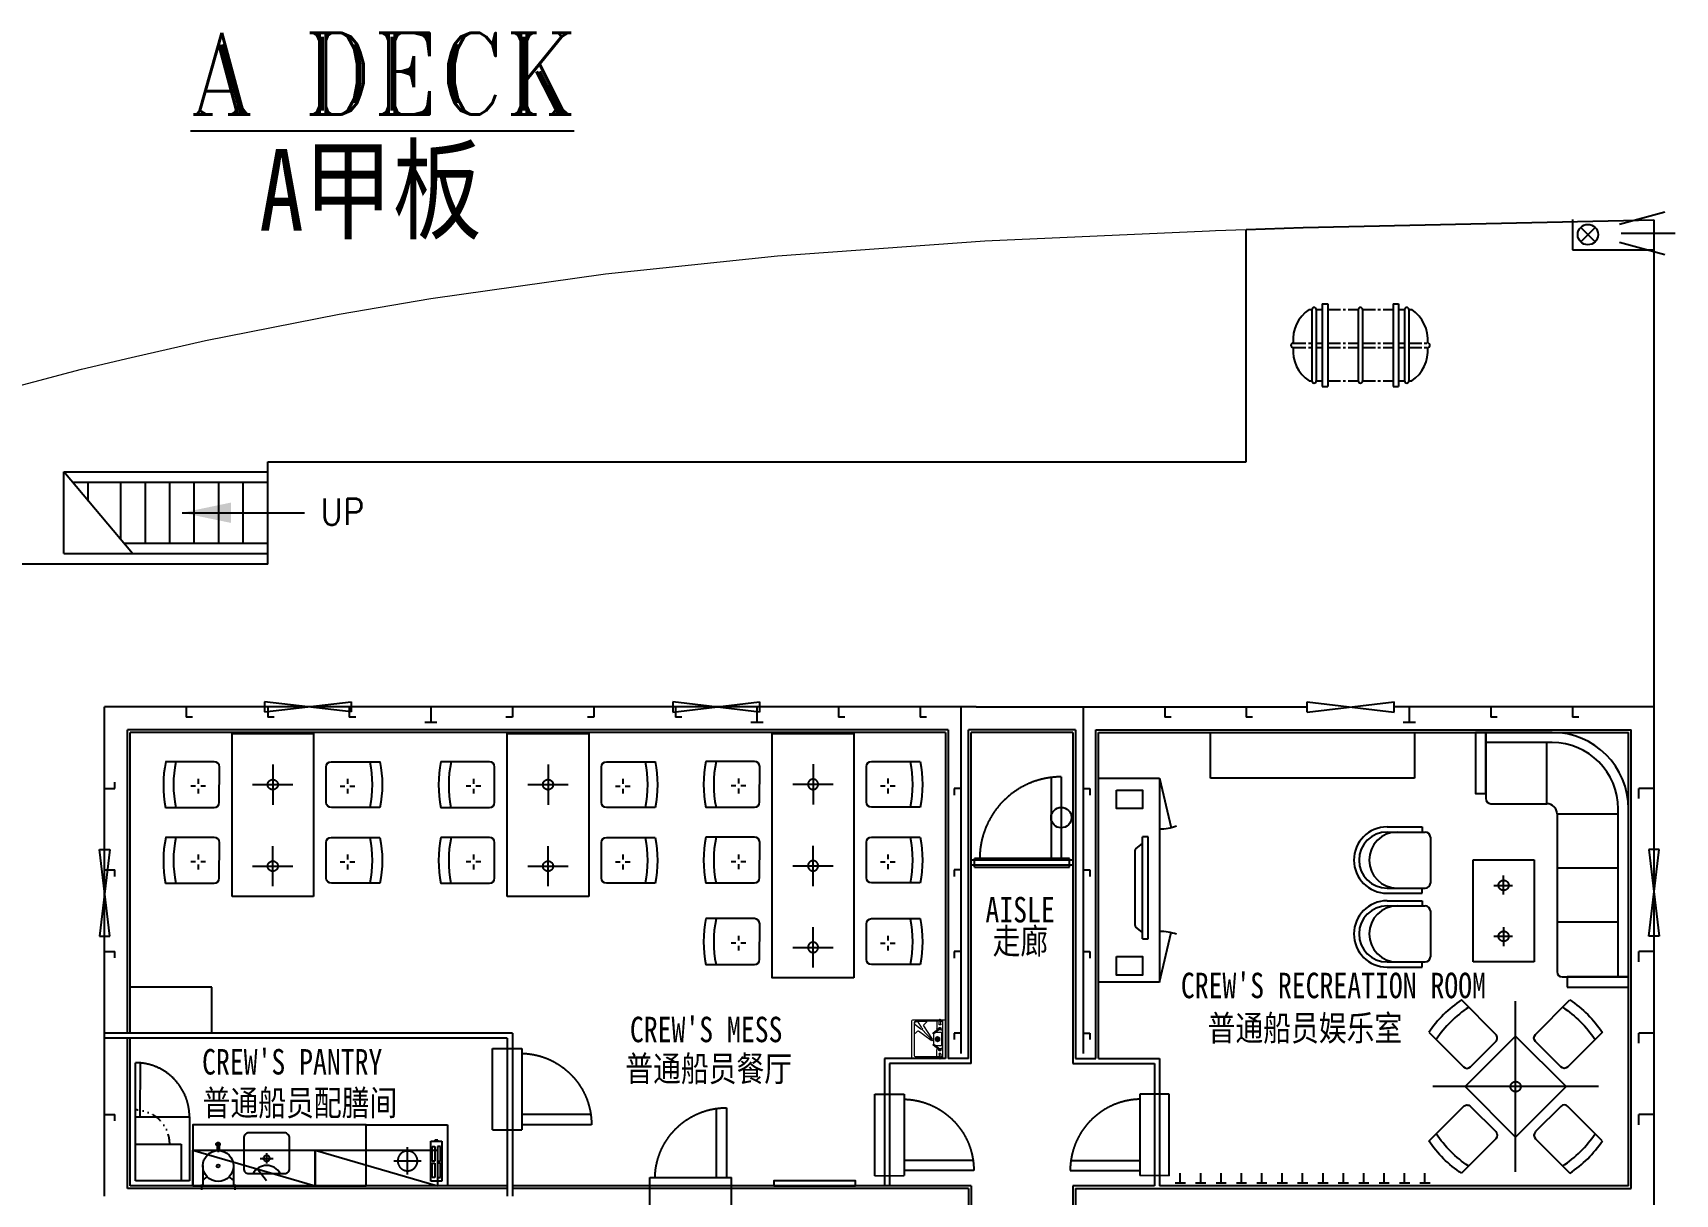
# Model space of a CAD drawing. Header units: millimetres. Extents: x -1838618 to -1600818, y -1770412 to -1553248.
# Drawn here: x -1748726 to -1732614, y -1680727 to -1669331 of the extents above; entities that cross this region are included whole.
import ezdxf
from ezdxf.enums import TextEntityAlignment as Align

# ---------------------------------------------------------------- set-up
doc = ezdxf.new("R2010")
doc.units = ezdxf.units.MM
doc.header["$LTSCALE"] = 100
for name, pattern in [('BORDER', [1.75, 1, -0.25, 0.25, -0.25]), ('CENTER', [2, 1.25, -0.25, 0.25, -0.25]), ('CENTER2', [28.575, 19.05, -3.175, 3.175, -3.175]), ('DASHED2', [0.375, 0.25, -0.125]), ('DIVIDE', [1.25, 0.5, -0.25, 0, -0.25, 0, -0.25]), ('HIDDEN', [9.525, 6.35, -3.175]), ('PHANTOM2', [31.75, 15.875, -3.175, 3.175, -3.175, 3.175, -3.175])]:
    doc.linetypes.add(name, pattern=pattern)
for name, color, linetype in [('11', 7, 'Continuous'), ('CENTER', 6, 'CENTER2'), ('Eq', 4, 'PHANTOM2'), ('FUN', 3, 'Continuous'), ('Furniture', 3, 'Continuous'), ("owner's comments", 4, 'Continuous')]:
    doc.layers.add(name, color=color, linetype=linetype)
doc.styles.add('ROMANS4', font='romans.shx', dxfattribs={"width": 0.8, "height": 400, "bigfont": 'hzdx.shx'})
doc.styles.add('ROMANT', font='', dxfattribs={"width": 0.8})
doc.styles.add('ROMANT8', font='romant.shx', dxfattribs={"width": 0.9, "height": 800, "bigfont": 'hmdxfs.shx'})
doc.styles.get('ROMANT').set_extended_font_data('SimSun')

# ---------------------------------------------------------------- blocks, each defined once
blk = doc.blocks.new('A DECK')
at = {"color": 6}
for p, q in [((3200, 14375, 1770), (3200, -14376, 1770)), ((-800, 12000, 1770), (-800, 14279, 1770)), ((-800, 14279, 1770), (-800, 14279, 1770)), ((-10400, 11000, 1770), (-10400, 12000, 1770)), ((-10400, 12000, 1770), (-800, 12000, 1770)), ((-13900, 11000, 1770), (-10400, 11000, 1770))]:
    blk.add_line(p, q, dxfattribs=at)
blk.add_lwpolyline([(-800, 14279), (-242, 14298), (3200, 14375), (3200, 14375)], dxfattribs=at)
at = {"layer": '11', "color": 1, "linetype": 'DIVIDE', "lineweight": 20, "ltscale": 1000}
blk.add_lwpolyline([(-16660, 11596), (-15623, 11951), (-14000, 12441), (-12339, 12880), (-12227, 12908), (-11739, 13025), (-11009, 13191), (-9700, 13449), (-8799, 13603), (-7087, 13846), (-5400, 14022), (-3365, 14170), (-1161, 14268), (-1100, 14270), (-800, 14279)], dxfattribs=at)
blk = doc.blocks.new('转角沙发2')
at = {"color": 2}
for p, q in [((-750, 2500), (-1400, 2500)), ((-1400, 2500), (-1400, 1850)), ((-750, 2400), (-1400, 2400)), ((-800, 1800), (-800, 2400)), ((-1350, 1800), (-800, 1800)), ((-700, 1700), (-100, 1700)), ((-700, 1700), (-700, 150)), ((-100, 100), (-100, 1750)), ((0, 100), (0, 1750)), ((-700, 1170), (-100, 1170)), ((-700, 640), (-100, 640)), ((-650, 100), (0, 100))]:
    blk.add_line(p, q, dxfattribs=at)
for points in [[(-1400, 1900), (-1400, 2500), (-1500, 2500), (-1500, 1900)], [(-600, 0), (0, 0), (0, 100), (-600, 100)]]:
    blk.add_lwpolyline(points, close=True, dxfattribs=at)
for centre, radius, start, end in [((-750, 1750), 750, 0, 90), ((-750, 1750), 650, 0, 90), ((-1350, 1850), 50, 180, 270), ((-800, 1700), 100, 0, 90), ((-650, 150), 50, 180, 270)]:
    blk.add_arc(centre, radius, start, end, dxfattribs=at)
blk = doc.blocks.new('长柜')
at = {"color": 2, "linetype": 'Continuous'}
for p, q in [((-600, 2000), (-713, 1513)), ((-600, 2000), (-600, 0)), ((0, 2000), (-600, 2000)), ((0, 0), (0, 2000)), ((-600, 0), (-713, 487)), ((-600, 0), (0, 0))]:
    blk.add_line(p, q, dxfattribs=at)
for centre, start, end in [((-600, 2000), 250.6757, 270), ((-600, 0), 90, 109.3243)]:
    blk.add_arc(centre, 500, start, end, dxfattribs=at)
blk = doc.blocks.new('A$C442A13E5')
at = {"layer": 'FUN'}
for p, q in [((0, 100), (100, 100)), ((50, 100), (50, 0))]:
    blk.add_line(p, q, dxfattribs=at)
blk = doc.blocks.new('沙发')
at = {"color": 2, "linetype": 'Continuous'}
for p, q in [((100, 325), (-243.791834, 325)), ((-243.791834, 325), (-243.791834, 275)), ((-325, -225), (-325, 225)), ((100, 275), (-275, 275)), ((100, -275), (-275, -275)), ((-243.791834, -325), (-243.791834, -275)), ((100, -325), (-243.791834, -325))]:
    blk.add_line(p, q, dxfattribs=at)
for centre, radius, start, end in [((100, 0), 325, 270, 90), ((-275, 225), 50, 90, 180), ((0, 0), 275, 270, 90), ((100, 0), 275, 270, 90), ((-275, -225), 50, 180, 270)]:
    blk.add_arc(centre, radius, start, end, dxfattribs=at)
blk = doc.blocks.new('冷热饮水机')
at = {"layer": 'CENTER', "color": 2, "linetype": 'Continuous', "lineweight": 20}
for p, q in [((0, 180), (0, -180)), ((269, 190), (10, 190)), ((25, 165), (25, -64)), ((268, 175), (35, 175)), ((269, 190), (245, 190)), ((245, 175), (245, 104)), ((266, 146), (270, 191)), ((275, 195), (274, 195)), ((275, 195), (276, 195)), ((284, 146), (280, 191)), ((330, 190), (281, 190)), ((330, 190), (281, 190)), ((305, 175), (282, 175)), ((305, 190), (305, -190)), ((330, 190), (330, -190)), ((190, 14), (64, -78)), ((203, 14), (99, -98)), ((203, 1), (117, -131)), ((272, 109), (209, 60)), ((277, 101), (215, 52)), ((279, 67), (235, 67)), ((266, 146), (266, 142)), ((282, 140), (268, 140)), ((268, 93), (291, 91)), ((284, 146), (284, 142)), ((289, -57), (289, 57)), ((300, 81), (300, -81)), ((25, -61), (25, -165)), ((86, -98), (31, -140)), ((54, -77), (34, -57)), ((99, -111), (60, -169)), ((143, -166), (118, -141)), ((272, -109), (209, -60)), ((277, -101), (215, -52)), ((235, -68), (279, -68)), ((245, -175), (245, -104)), ((266, -146), (266, -142)), ((266, -146), (270, -191)), ((268, -93), (291, -91)), ((282, -140), (268, -140)), ((284, -146), (280, -191)), ((284, -146), (284, -142)), ((10, -190), (269, -190)), ((32, -169), (31, -168)), ((35, -175), (139, -175)), ((268, -175), (139, -175)), ((275, -195), (274, -195)), ((275, -195), (276, -195)), ((281, -190), (330, -190)), ((282, -175), (305, -175)), ((282, -175), (282, -175))]:
    blk.add_line(p, q, dxfattribs=at)
blk.add_lwpolyline([(214, 52), (214, -52)], dxfattribs=at)
for centre, radius in [((252, 0), 22.5), ((231, 0), 1.18), ((232, 7), 1.18), ((235, 12), 1.18), ((236, 0), 1.18), ((238, 6), 1.18), ((240, 17), 1.18), ((241, 11), 1.18), ((242, 0), 1.18), ((243, 5), 1.18), ((245, 20), 1.18), ((246, 14), 1.18), ((247, 9), 1.18), ((252, 0), 4.72), ((252, 21), 1.18), ((252, 16), 1.18), ((252, 10), 1.18), ((257, 9), 1.18), ((259, 20), 1.18), ((258, 14), 1.18), ((261, 5), 1.18), ((262, 0), 1.18), ((263, 11), 1.18), ((264, 17), 1.18), ((266, 6), 1.18), ((268, 0), 1.18), ((269, 12), 1.18), ((272, 7), 1.18), ((273, 0), 1.18), ((232, -7), 1.18), ((235, -12), 1.18), ((238, -6), 1.18), ((240, -17), 1.18), ((241, -11), 1.18), ((243, -5), 1.18), ((245, -20), 1.18), ((246, -14), 1.18), ((247, -9), 1.18), ((252, -10), 1.18), ((252, -16), 1.18), ((252, -21), 1.18), ((257, -9), 1.18), ((258, -14), 1.18), ((259, -20), 1.18), ((261, -5), 1.18), ((263, -11), 1.18), ((264, -17), 1.18), ((266, -6), 1.18), ((269, -12), 1.18), ((272, -7), 1.18)]:
    blk.add_circle(centre, radius, dxfattribs=at)
for centre, radius, start, end in [((10, 180), 10, 90, 180), ((35, 165), 10, 90, 180), ((274, 191), 4, 90, 175.339), ((276, 191), 4, 4.661, 90), ((196, 7), 9.31, 315.4795, 135.4795), ((212, 56), 5, 119.9405, 318.0133), ((255, 104), 10, 180, 265), ((275, 105), 11, 244.3622, 191.0241), ((268, 142), 2, 180, 270), ((275, 105), 8, 255.6568, 179.4388), ((275, 105), 5, 296.0637, 132.8753), ((279, 57), 10, 0, 90), ((282, 142), 2, 270, 0), ((290, 81), 10, 0, 85), ((30, -61), 5, 45, 180), ((51, -154), 24, 144.597, 215.403), ((59, -72), 8, 225, 306.1539), ((93, -105), 9.31, 315.4795, 135.4795), ((123, -136), 8, 146.702, 225), ((212, -56), 5, 41.9867, 240.0595), ((255, -104), 10, 95, 180), ((275, -105), 11, 168.9759, 115.6378), ((268, -142), 2, 90, 180), ((275, -105), 8, 180.5612, 104.3432), ((275, -105), 5, 227.1247, 63.9363), ((279, -57), 10, 270, 0), ((282, -142), 2, 0, 90), ((290, -81), 10, 275, 0), ((10, -180), 10, 180, 270), ((35, -165), 10, 180, 270), ((46, -149), 24, 234.597, 305.403), ((139, -170), 5, 270, 45), ((274, -191), 4, 184.661, 270), ((276, -191), 4, 270, 355.339)]:
    blk.add_arc(centre, radius, start, end, dxfattribs=at)
blk = doc.blocks.new('A$C2CA64FF8')
at = {"layer": 'FUN', "linetype": 'Continuous'}
for p, q in [((500, 452), (23, 453)), ((550, 52), (550, 402)), ((23, 3), (500, 2))]:
    blk.add_line(p, q, dxfattribs=at)
for centre, radius, start, end in [((1139, 226), 1139, 168.4968, 191.4198), ((1226, 227), 1126, 168.4294, 191.4873), ((500, 402), 50, 359.9532, 89.9532), ((500, 52), 50, 269.9532, 359.9532)]:
    blk.add_arc(centre, radius, start, end, dxfattribs=at)
blk = doc.blocks.new('nnnnnnnnnnnnnnnnnnnn')
at = {"color": 2, "linetype": 'CENTER', "ltscale": 50}
for p, q in [((2729139, 1449625), (2729139, 1449230)), ((2728941, 1449427), (2729336, 1449427)), ((2729139, 1448825), (2729139, 1448430)), ((2728941, 1448627), (2729336, 1448627)), ((2729139, 1447630), (2729139, 1448025)), ((2728941, 1447827), (2729336, 1447827))]:
    blk.add_line(p, q, dxfattribs=at)
at = {"color": 2}
blk.add_lwpolyline([(2729539, 1449727), (2728739, 1449727), (2728739, 1447327), (2729539, 1447327)], close=True, dxfattribs=at)
at = {"color": 2, "linetype": 'HIDDEN', "ltscale": 100}
for centre in [(2729139, 1449427), (2729139, 1448627), (2729139, 1447827)]:
    blk.add_circle(centre, 50, dxfattribs=at)
blk = doc.blocks.new('餐用椅子')
at = {"color": 2, "linetype": 'Continuous'}
for p, q in [((0, 0), (-477, 0)), ((-527, -50), (-528, -400)), ((-478, -450), (0, -450))]:
    blk.add_line(p, q, dxfattribs=at)
at = {"color": 1, "linetype": 'CENTER', "ltscale": 54.848087}
for p, q in [((-319, -184), (-319, -136)), ((-391, -209), (-344, -209)), ((-319, -281), (-319, -234)), ((-294, -209), (-247, -209))]:
    blk.add_line(p, q, dxfattribs=at)
at = {"color": 2, "linetype": 'Continuous'}
for centre, radius, start, end in [((-477, -50), 50, 89.9532, 179.9532), ((-1203, -224), 1126, 348.4294, 11.4873), ((-1117, -223), 1139, 348.4968, 11.4198), ((-478, -400), 50, 179.9532, 269.9532)]:
    blk.add_arc(centre, radius, start, end, dxfattribs=at)
blk = doc.blocks.new('FDFDFFF')
at = {"color": 2}
for p, q in [((-287, -2), (-287, -802)), ((-287, -2), (0, -3)), ((0, -802), (0, -3)), ((-287, -802), (0, -802))]:
    blk.add_line(p, q, dxfattribs=at)
at = {"color": 2, "linetype": 'BORDER', "ltscale": 200}
for p, q in [((683, -53), (0, -53)), ((675, -153), (0, -153))]:
    blk.add_line(p, q, dxfattribs=at)
at = {"color": 2, "linetype": 'BORDER', "lineweight": -3, "ltscale": 200}
blk.add_arc((-17, -53), 700, 271.4212, 0, dxfattribs=at)
blk = doc.blocks.new('A$C6E272F53')
at = {"layer": 'Eq', "linetype": 'ByBlock'}
for p, q in [((52, 341), (0, 341)), ((42, 354), (42, 328)), ((239, 328), (42, 328)), ((95, 328), (129, 286)), ((52, 13), (0, 13)), ((239, 26), (42, 26)), ((42, 26), (42, 0)), ((95, 26), (129, 68))]:
    blk.add_line(p, q, dxfattribs=at)
at = {"layer": 'Eq'}
for p, q in [((472, 177), (370, 177)), ((434, 187), (385, 187)), ((434, 167), (385, 167)), ((448, 205), (448, 149))]:
    blk.add_line(p, q, dxfattribs=at)
at = {"layer": 'Eq', "linetype": 'ByBlock'}
for radius in [151, 15.1]:
    blk.add_circle((234, 177), radius, dxfattribs=at)
at = {"layer": 'Eq'}
blk.add_circle((448, 177), 17.3, dxfattribs=at)
blk = doc.blocks.new('A$C54C34D97')
at = {"layer": 'Eq'}
for points in [[(12, 40), (0, 40), (0, 70), (12, 70)], [(12, 110), (12, 0), (405, 0), (405, 110)], [(206, 95), (64, 95), (64, 68), (206, 68)], [(206, 15), (64, 15), (64, 42), (206, 42)], [(369, 95), (227, 95), (227, 68), (369, 68)], [(369, 15), (227, 15), (227, 42), (369, 42)]]:
    blk.add_lwpolyline(points, close=True, dxfattribs=at)
blk = doc.blocks.new('A$C32B87A7B')
at = {"layer": 'Eq', "linetype": 'CENTER', "ltscale": 50}
for p, q in [((134, 268), (134, 0)), ((0, 134), (268, 134))]:
    blk.add_line(p, q, dxfattribs=at)
at = {"layer": 'Eq'}
blk.add_circle((134, 134), 97, dxfattribs=at)
blk = doc.blocks.new('window')
at = {"color": 4}
for p, q in [((-426, 50), (-426, -50)), ((-426, -50), (426, 50)), ((426, -50), (-426, 50)), ((426, 50), (426, -50))]:
    blk.add_line(p, q, dxfattribs=at)
blk = doc.blocks.new('DER')
at = {"color": 6}
for p, q in [((4926.1, 0), (0, 0)), ((0, -2400), (0, 0)), ((800, 0), (800, -100)), ((1600, 0), (1600, -100)), ((2400, 0), (2400, -100)), ((4000, 0), (4000, -100)), ((8550.1, 0), (4926.1, 0)), ((5600, 0), (5600, -100)), ((6400, 0), (6400, -150)), ((7200, 0), (7200, -100)), ((8000, 0), (8000, -100)), ((8550.1, 0), (11798.1, 0)), ((10400, 0), (10400, -100)), ((11200, 0), (11200, -100)), ((15200, 0), (12650.1, 0)), ((13600, 0), (13600, -100)), ((14400, 0), (14400, -100)), ((863, -100), (800, -100)), ((1663, -100), (1600, -100)), ((2463, -100), (2400, -100)), ((3140, -150), (3260, -150)), ((3200, 0), (3200, -150)), ((4000, -100), (3937, -100)), ((4800, -100), (4737, -100)), ((4800, 0), (4800, -100)), ((5663, -100), (5600, -100)), ((6340, -150), (6460, -150)), ((7263, -100), (7200, -100)), ((8063, -100), (8000, -100)), ((8400, 0), (8400, -3400)), ((9600, 0), (9600, -3400)), ((10463, -100), (10400, -100)), ((11263, -100), (11200, -100)), ((12740, -150), (12860, -150)), ((12800, 0), (12800, -150)), ((13663, -100), (13600, -100)), ((14463, -100), (14400, -100)), ((15200, 0), (15200, -1398.4)), ((0, -800), (100, -800)), ((100, -800), (100, -737)), ((8400, -800), (8335, -800)), ((8335, -800), (8335, -865)), ((9600, -800), (9665, -800)), ((9665, -800), (9665, -865)), ((15200, -800), (15050, -800)), ((15050, -900), (15050, -800)), ((0, -1600), (100, -1600)), ((100, -1663), (100, -1600)), ((8400, -1600), (8335, -1600)), ((8335, -1600), (8335, -1665)), ((9600, -1600), (9665, -1600)), ((9665, -1600), (9665, -1665)), ((0, -4800), (0, -2250)), ((15200, -2250.4), (15200, -5974)), ((0, -2400), (100, -2400)), ((100, -2463), (100, -2400)), ((8400, -2400), (8335, -2400)), ((8335, -2400), (8335, -2465)), ((9600, -2400), (9665, -2400)), ((9665, -2400), (9665, -2465)), ((15200, -2400), (15050, -2400)), ((15050, -2500), (15050, -2400)), ((8400, -3200), (8335, -3200)), ((8335, -3200), (8335, -3265)), ((9600, -3200), (9665, -3200)), ((9665, -3200), (9665, -3265)), ((15200, -3200), (15050, -3200)), ((15050, -3300), (15050, -3200)), ((0, -4000), (100, -4000)), ((100, -4063), (100, -4000)), ((15200, -4000), (15050, -4000)), ((15050, -4100), (15050, -4000))]:
    blk.add_line(p, q, dxfattribs=at)
at = {"color": 4}
for p, q in [((1567.3, 51.3), (1567.3, -48.7)), ((1567.3, -48.7), (2419.3, 51.3)), ((2419.3, -48.7), (1567.3, 51.3)), ((2419.3, 51.3), (2419.3, -48.7)), ((5574, 50), (5574, -50)), ((5574, -50), (6426, 50)), ((6426, -50), (5574, 50)), ((6426, 50), (6426, -50)), ((11798.1, -50), (12650.1, 50)), ((11798.1, 50), (12650.1, -50)), ((11798.1, -50), (11798.1, 50)), ((12650.1, -50), (12650.1, 50)), ((15250, -1398.4), (15150, -1398.4)), ((15150, -1398.4), (15250, -2250.4)), ((15150, -2250.4), (15250, -1398.4)), ((15250, -2250.4), (15150, -2250.4))]:
    blk.add_line(p, q, dxfattribs=at)
at = {"color": 2}
for p, q in [((8275, -225), (225.5, -225)), ((225.5, -3200), (225.5, -225)), ((8250, -250), (250.5, -250)), ((250.5, -3200), (250.5, -250)), ((8250, -250), (8250, -3450)), ((8275, -225), (8275, -3450)), ((9525, -225), (8475, -225)), ((8475, -3450), (8475, -225)), ((9500, -250), (8500, -250)), ((8500, -3500), (8500, -250)), ((9500, -250), (9500, -3500)), ((9525, -225), (9525, -3450)), ((9725, -225), (14975, -225)), ((9725, -3450), (9725, -225)), ((9750, -250), (14950, -250)), ((9750, -3450), (9750, -250)), ((14950, -4700), (14950, -250)), ((14975, -4725), (14975, -225)), ((8500, -1500), (9500, -1500)), ((8500, -1550), (9500, -1550)), ((9465.4, -1486.4), (8535.4, -1486.4)), ((8535.4, -1573.6), (8535.4, -1486.4)), ((8535.4, -1573.6), (9465.4, -1573.6)), ((9465.4, -1573.7), (9465.4, -1486.4)), ((2049.8, -1860), (1249.8, -1860)), ((4750.1, -1860), (3950.1, -1860)), ((250.5, -3050), (250.5, -2600)), ((1050.5, -2750), (250.5, -2750)), ((1050.5, -3200), (1050.5, -2750)), ((4000, -3200), (0, -3200)), ((4000, -3200), (4000, -4800)), ((3950, -3250), (0, -3250)), ((225.5, -4725), (225.5, -3250)), ((250.5, -4700), (250.5, -3250)), ((3950, -3250), (3950, -4800)), ((8250, -3450), (7650, -3450)), ((7650, -3450), (7650, -4700)), ((7700, -3500), (7700, -4700)), ((8500, -3500), (7700, -3500)), ((8475, -3450), (8275, -3450)), ((8475, -3500), (8275, -3500)), ((9500, -3500), (10300.5, -3500)), ((9525, -3450), (9725, -3450)), ((9750, -3450), (10350.5, -3450)), ((10300.5, -3500), (10300.5, -4700)), ((10350.5, -3450), (10350.5, -4700)), ((3950, -4725), (225.5, -4725)), ((3950, -4700), (250.5, -4700)), ((4300, -4700), (4000, -4700)), ((4325, -4725), (4000, -4725)), ((8500, -4700), (4198.6, -4700)), ((8475, -4725), (4198.6, -4725)), ((8475, -4725), (8475, -6471.4)), ((8500, -4700), (8500, -6496.4)), ((9500, -4700), (9500, -14500)), ((10300.5, -4700), (9500, -4700)), ((9525, -4725), (14975, -4725)), ((9525, -4725), (9525, -14475)), ((14950, -4700), (10350.5, -4700))]:
    blk.add_line(p, q, dxfattribs=at)
at = {"color": 2, "ltscale": 10}
for p, q in [((10850, -700), (10850, -250)), ((12850, -250), (12850, -698.1)), ((12850, -250), (12850.4, -698.1)), ((12850, -700), (10850, -700)), ((13425.2, -2500.9), (13425.2, -1500.9)), ((13425.2, -1500.9), (14025.2, -1500.9)), ((14025.2, -1500.9), (14025.2, -2500.9)), ((14025.2, -2500.9), (13425.2, -2500.9))]:
    blk.add_line(p, q, dxfattribs=at)
at = {"color": 2, "linetype": 'CENTER', "ltscale": 50}
for p, q in [((1649.8, -565.2), (1649.8, -960.1)), ((4350.1, -565.2), (4350.1, -960.1)), ((1452.3, -762.7), (1847.2, -762.7)), ((4152.6, -762.7), (4547.5, -762.7)), ((1649.8, -1760.1), (1649.8, -1365.2)), ((4350.1, -1760.1), (4350.1, -1365.2)), ((1452.3, -1562.7), (1847.2, -1562.7)), ((4152.6, -1562.7), (4547.5, -1562.7))]:
    blk.add_line(p, q, dxfattribs=at)
at = {"color": 2, "linetype": 'BORDER', "ltscale": 200}
for p, q in [((9286.1, -692.6), (9285.4, -1486.4)), ((9385.4, -686.4), (9385.4, -1486.4))]:
    blk.add_line(p, q, dxfattribs=at)
at = {"color": 1, "linetype": 'DASHED2', "ltscale": 300}
for p, q in [((13630.2, -1750.9), (13812.3, -1750.9)), ((13725.2, -1841.7), (13725.2, -1653.4)), ((13630.2, -2250.9), (13812.3, -2250.9)), ((13725.2, -2160.2), (13725.2, -2348.4))]:
    blk.add_line(p, q, dxfattribs=at)
at = {"color": 2, "linetype": 'DIVIDE', "ltscale": 2}
blk.add_line((302.2, -4291.3), (302.2, -3954.9), dxfattribs=at)
at = {"color": 2, "ltscale": 2}
for p, q in [((302.2, -4291.3), (752.2, -4291.3)), ((302.2, -4651.9), (302.2, -4291.9)), ((752.2, -4291.3), (752.2, -4651.3))]:
    blk.add_line(p, q, dxfattribs=at)
at = {"color": 2}
for points in [[(1249.8, -1860), (1249.8, -260), (2049.8, -260), (2049.8, -1860)], [(3950.1, -1860), (3950.1, -260), (4750.1, -260), (4750.1, -1860)]]:
    blk.add_lwpolyline(points, dxfattribs=at)
at = {"color": 4, "elevation": -1770}
for points in [[(9927, -815.4), (10183.2, -815.4), (10183.2, -998.4), (9927, -998.4)], [(9927, -2449.7), (10183.2, -2449.7), (10183.2, -2632.6), (9927, -2632.6)]]:
    blk.add_lwpolyline(points, close=True, dxfattribs=at)
at = {"color": 2}
blk.add_lwpolyline([(6566, -4700), (7366, -4700), (7366, -4650), (6566, -4650)], close=True, dxfattribs=at)
at = {"color": 2, "linetype": 'HIDDEN', "ltscale": 100}
for centre in [(1649.8, -762.7), (4350.1, -762.7), (1649.8, -1562.7), (4350.1, -1562.7)]:
    blk.add_circle(centre, 50, dxfattribs=at)
at = {"color": 2}
blk.add_circle((9385.4, -1086.4), 100, dxfattribs=at)
at = {"color": 1, "linetype": 'DASHED2', "ltscale": 300}
for centre in [(13725.2, -1750.9), (13725.2, -2250.9)]:
    blk.add_circle(centre, 50, dxfattribs=at)
at = {"color": 2, "linetype": 'BORDER', "ltscale": 200}
blk.add_arc((9385.4, -1486.4), 800, 90, 180, dxfattribs=at)
at = {"color": 2, "linetype": 'DIVIDE', "ltscale": 2}
blk.add_arc((302.2, -4291.3), 336.4, 0, 90, dxfattribs=at)
at = {"layer": 'Eq'}
for p, q in [((10238.8, -1275.4, -1770), (10183.2, -1275.4, -1770)), ((10183.2, -2275.4, -1770), (10183.2, -1275.4, -1770)), ((10238.8, -2275.4, -1770), (10238.8, -1275.4, -1770)), ((10108.5, -1409.4, -1770), (10108.5, -2141.4, -1770)), ((10183.2, -1337.6, -1770), (10114, -1393.8, -1770)), ((10183.2, -2213.3, -1770), (10114, -2157, -1770)), ((10183.2, -2275.4, -1770), (10238.8, -2275.4, -1770)), ((302.2, -4021.9), (302.2, -3491.9)), ((349.7, -4021.3), (350.4, -3491.7))]:
    blk.add_line(p, q, dxfattribs=at)
at = {"layer": 'Eq', "ltscale": 3}
blk.add_lwpolyline([(302.2, -4021.3), (832.2, -4021.3), (832.2, -4651.3), (302.2, -4651.3)], close=True, dxfattribs=at)
at = {"layer": 'Eq'}
for centre, start, end in [((10133.5, -1409.4, -1770), 141.41111, 180), ((10133.5, -2141.4, -1770), 180, 218.58889)]:
    blk.add_arc(centre, 25, start, end, dxfattribs=at)
at = {"layer": 'Eq', "ltscale": 3}
blk.add_arc((302.2, -4021.3), 530, 0, 90, dxfattribs=at)
at = {"layer": 'FUN', "linetype": 'CENTER', "ltscale": 300}
for p, q in [((13842.9, -4563.6), (13842.9, -2889)), ((14655.4, -3726.3), (13030.4, -3726.3))]:
    blk.add_line(p, q, dxfattribs=at)
at = {"layer": 'FUN'}
for p, q in [((2564.8, -4100), (3364.8, -4100)), ((1524.7, -4430), (1654.1, -4430)), ((1589.4, -4380), (1589.4, -4480)), ((1589.4, -4649.7), (1495.1, -4533.1))]:
    blk.add_line(p, q, dxfattribs=at)
at = {"layer": 'FUN', "linetype": 'DIVIDE', "ltscale": 300}
for p, q in [((864.8, -4350), (2064.8, -4700)), ((2064.8, -4350), (3264.8, -4700))]:
    blk.add_line(p, q, dxfattribs=at)
at = {"layer": 'FUN', "linetype": 'Continuous'}
blk.add_lwpolyline([(13842.9, -4221.3), (13347.9, -3726.3), (13842.9, -3231.4), (14337.9, -3726.3)], close=True, dxfattribs=at)
at = {"layer": 'FUN'}
blk.add_lwpolyline([(2564.8, -4100), (864.8, -4100), (864.8, -4700), (2564.8, -4700)], close=True, dxfattribs=at)
blk.add_lwpolyline([(1364.4, -4230), (1364.4, -4530, 0.4142136), (1414.4, -4580), (1764.4, -4580, 0.4142136), (1814.4, -4530), (1814.4, -4230, 0.4142136), (1764.4, -4180), (1414.4, -4180, 0.4142136)], format="xyb", close=True, dxfattribs=at)
at = {"layer": 'FUN', "linetype": 'DIVIDE', "ltscale": 300}
for points in [[(864.8, -4350), (2064.8, -4350), (2064.8, -4700), (864.8, -4700)], [(2064.8, -4350), (3264.8, -4350), (3264.8, -4700), (2064.8, -4700)]]:
    blk.add_lwpolyline(points, close=True, dxfattribs=at)
at = {"layer": 'FUN', "linetype": 'HIDDEN', "ltscale": 100}
blk.add_circle((13842.9, -3726.3), 50, dxfattribs=at)
at = {"layer": 'FUN'}
blk.add_circle((1589.4, -4430), 30, dxfattribs=at)
blk.add_arc((1589.4, -4649.7), 150, 27.7016, 152.2984, dxfattribs=at)
at = {"layer": 'Furniture'}
blk.add_line((3364.8, -4100), (3364.8, -4700), dxfattribs=at)
at = {"xscale": -1, "rotation": 180}
for name, p in [('nnnnnnnnnnnnnnnnnnnn', (-2722188.6, 1447067.5)), ('冷热饮水机', (7920, -3260))]:
    blk.add_blockref(name, p, dxfattribs=at)
at = {"color": 2, "ltscale": 10}
blk.add_blockref('转角沙发2', (14950, -2750), dxfattribs=at)
at = {"color": 6, "rotation": 180}
for name, p in [('餐用椅子', (598.3, -987.3)), ('餐用椅子', (3298.6, -987.3)), ('餐用椅子', (5898.5, -984.6)), ('餐用椅子', (598.3, -1730.5)), ('餐用椅子', (3298.6, -1730.5)), ('餐用椅子', (5898.5, -1727.8)), ('沙发', (12681.3, -1503.3)), ('沙发', (12681.3, -2227.7)), ('餐用椅子', (5898.5, -2527.8))]:
    blk.add_blockref(name, p, dxfattribs=at)
at = {"color": 6, "xscale": -1, "rotation": 180}
for p in [(2701.3, -987.3), (5401.6, -987.3), (8001.5, -984.6), (2701.2, -1730.5), (5401.5, -1730.5), (8001.4, -1727.8), (8001.4, -2527.8)]:
    blk.add_blockref('餐用椅子', p, dxfattribs=at)
at = {"color": 6, "xscale": -1}
blk.add_blockref('长柜', (9750, -2700), dxfattribs=at)
at = {"color": 2, "rotation": 315}
blk.add_blockref('A$C2CA64FF8', (12975.1, -3179.9), dxfattribs=at)
at = {"color": 7, "rotation": 90}
blk.add_blockref('A$C6E272F53', (1290.5, -4738.9), dxfattribs=at)
at = {"layer": 'Eq', "xscale": -1, "rotation": 180}
blk.add_blockref('A$C32B87A7B', (2838.3, -4321), dxfattribs=at)
at = {"layer": 'Eq', "linetype": 'ByBlock', "xscale": -1, "rotation": 90}
blk.add_blockref('A$C54C34D97', (3309, -4250.1), dxfattribs=at)
at = {"layer": 'FUN', "xscale": -1}
for p, rotation in [((14710.7, -3179.9), 45), ((12975.1, -4272.7), 225)]:
    blk.add_blockref('A$C2CA64FF8', p, dxfattribs=dict(at, rotation=rotation))
at = {"layer": 'FUN'}
for name, p, rotation in [('A$C2CA64FF8', (14710.7, -4272.7), 135), ('A$C442A13E5', (10603.4, -4574.2), 180), ('A$C442A13E5', (10803.4, -4574.2), 180), ('A$C442A13E5', (11003.4, -4574.2), 180), ('A$C442A13E5', (11203.4, -4574.2), 180), ('A$C442A13E5', (11403.4, -4574.2), 180), ('A$C442A13E5', (11603.4, -4574.2), 180), ('A$C442A13E5', (11803.4, -4574.2), 180), ('A$C442A13E5', (12003.4, -4574.2), 180), ('A$C442A13E5', (12203.4, -4574.2), 180), ('A$C442A13E5', (12403.4, -4574.2), 180), ('A$C442A13E5', (12603.4, -4574.2), 180), ('A$C442A13E5', (12803.4, -4574.2), 180), ('A$C442A13E5', (13003.4, -4574.2), 180)]:
    blk.add_blockref(name, p, dxfattribs=dict(at, rotation=rotation))
at = {"layer": 'Furniture', "rotation": 90}
blk.add_blockref('window', (0, -1824), dxfattribs=at)
at = {"layer": "owner's comments", "xscale": -1}
for p, rotation in [((4093.6, -4152.5), 180), ((7844.2, -4602.5), 180), ((6152.5, -4616.9), 270)]:
    blk.add_blockref('FDFDFFF', p, dxfattribs=dict(at, rotation=rotation))
at = {"layer": "owner's comments", "rotation": 180}
blk.add_blockref('FDFDFFF', (10155.8, -4602.5), dxfattribs=at)
at = {"color": 2, "style": 'ROMANT', "width": 0.8}
for s, p in [('AISLE', (8981.5, -1989.6)), ('走廊', (8984.1, -2293)), ("CREW'S MESS", (5901.8, -3161.1)), ("CREW'S PANTRY", (1840.3, -3478)), ('普通船员餐厅', (5926.2, -3545.9)), ('普通船员配膳间', (1916.3, -3881.2))]:
    blk.add_text(s, height=250, dxfattribs=at).set_placement(p, align=Align.MIDDLE)
for s, p in [("CREW'S RECREATION ROOM", (10558.5, -2858.3)), ('普通船员娱乐室', (10820.6, -3276.3))]:
    blk.add_text(s, height=250, dxfattribs=at).set_placement(p)

msp = doc.modelspace()

# ---------------------------------------------------------------- linework, layer by layer
at = {"color": 2}
for p, q in [((-1733161.2, -1671207.2), (-1732714.7, -1671086.9)), ((-1733619.4, -1671161.1), (-1733619.4, -1671461.1)), ((-1733398.7, -1671381.8), (-1733540.2, -1671240.3)), ((-1733398.7, -1671240.3), (-1733540.2, -1671381.8)), ((-1733141.8, -1671296.5), (-1732613.8, -1671296.5)), ((-1733619.4, -1671461.1), (-1732819.4, -1671461.1)), ((-1733161.2, -1671385.7), (-1732714.7, -1671506.1)), ((-1736177, -1672046.9), (-1736177, -1672747)), ((-1736134.2, -1672046.9), (-1736134.2, -1672747)), ((-1736075.4, -1671991.3), (-1736075.4, -1672802.6)), ((-1736022, -1671991.3), (-1736022, -1672802.6)), ((-1735722.6, -1672046.9), (-1735722.6, -1672747)), ((-1735679.8, -1672046.9), (-1735679.8, -1672747)), ((-1735380.4, -1671991.3), (-1735380.4, -1672802.6)), ((-1735326.9, -1671991.3), (-1735326.9, -1672802.6)), ((-1735268.1, -1672046.9), (-1735268.1, -1672747)), ((-1735225.4, -1672046.9), (-1735225.4, -1672747)), ((-1748421.7, -1673640.3), (-1746421.7, -1673640.3)), ((-1748421.7, -1674440.3), (-1748421.7, -1673640.3)), ((-1747749.5, -1674440.3), (-1748421.7, -1673640.3)), ((-1746421.7, -1674440.3), (-1746421.7, -1673640.3)), ((-1748337.7, -1673740.3), (-1746421.7, -1673740.3)), ((-1748181.7, -1673925.9), (-1748181.7, -1673740.3)), ((-1747861.7, -1674306.7), (-1747861.7, -1673740.3)), ((-1747621.7, -1674340.3), (-1747621.7, -1673740.3)), ((-1747381.7, -1674340.3), (-1747381.7, -1673740.3)), ((-1747141.7, -1674340.3), (-1747141.7, -1673740.3)), ((-1746901.7, -1674340.3), (-1746901.7, -1673740.3)), ((-1746661.7, -1674340.3), (-1746661.7, -1673740.3)), ((-1747261.7, -1674040.3), (-1746061.7, -1674040.3)), ((-1747833.5, -1674340.3), (-1746421.7, -1674340.3)), ((-1748421.7, -1674440.3), (-1746421.7, -1674440.3))]:
    msp.add_line(p, q, dxfattribs=at)
at = {"color": 2, "linetype": 'CENTER'}
for p, q in [((-1736203.7, -1672046.9), (-1736177, -1672046.9)), ((-1736134.2, -1672046.9), (-1736075.4, -1672046.9)), ((-1736075.4, -1671991.3), (-1736022, -1671991.3)), ((-1736022, -1672046.9), (-1735722.6, -1672046.9)), ((-1735679.8, -1672046.9), (-1735380.4, -1672046.9)), ((-1735380.4, -1671991.3), (-1735326.9, -1671991.3)), ((-1735326.9, -1672046.9), (-1735268.1, -1672046.9)), ((-1735225.4, -1672046.9), (-1735198.6, -1672046.9)), ((-1736362, -1672375.5), (-1736177, -1672375.5)), ((-1736362, -1672418.3), (-1736177, -1672418.3)), ((-1736134.2, -1672375.5), (-1736075.4, -1672375.5)), ((-1736134.2, -1672418.3), (-1736075.4, -1672418.3)), ((-1736022, -1672375.5), (-1735722.6, -1672375.5)), ((-1736022, -1672418.3), (-1735722.6, -1672418.3)), ((-1735679.8, -1672375.5), (-1735380.4, -1672375.5)), ((-1735679.8, -1672418.3), (-1735380.4, -1672418.3)), ((-1735326.9, -1672375.5), (-1735268.1, -1672375.5)), ((-1735326.9, -1672418.3), (-1735268.1, -1672418.3)), ((-1735225.4, -1672375.5), (-1735040.4, -1672375.5)), ((-1735225.4, -1672418.3), (-1735040.4, -1672418.3)), ((-1736203.7, -1672747), (-1736177, -1672747)), ((-1736134.2, -1672747), (-1736075.4, -1672747)), ((-1736022, -1672747), (-1735722.6, -1672747)), ((-1735679.8, -1672747), (-1735380.4, -1672747)), ((-1735326.9, -1672747), (-1735268.1, -1672747)), ((-1735225.4, -1672747), (-1735198.6, -1672747)), ((-1736075.4, -1672802.6), (-1736022, -1672802.6)), ((-1735380.4, -1672802.6), (-1735326.9, -1672802.6))]:
    msp.add_line(p, q, dxfattribs=at)
at = {"color": 6}
msp.add_line((-1746421.7, -1674545.3, 1770), (-1746421.7, -1673545.6, 1770), dxfattribs=at)
at = {"color": 2}
msp.add_circle((-1733469.4, -1671311.1), 100, dxfattribs=at)
for centre, radius, start, end in [((-1736002.6, -1672346.1), 360.6, 123.90303, 184.67475), ((-1736155.6, -1672046.9), 21.4, 0, 180), ((-1735701.2, -1672046.9), 21.4, 0, 180), ((-1735246.7, -1672046.9), 21.4, 0, 180), ((-1735399.8, -1672346.1), 360.6, 355.32525, 56.09697), ((-1736362, -1672396.9), 21.4, 90, 270), ((-1736002.6, -1672447.7), 360.6, 175.32525, 236.09697), ((-1735399.8, -1672447.7), 360.6, 303.90303, 4.67475), ((-1735040.4, -1672396.9), 21.4, 270, 90), ((-1736155.6, -1672747), 21.4, 180, 0), ((-1735701.2, -1672747), 21.4, 180, 0), ((-1735246.7, -1672747), 21.4, 180, 0)]:
    msp.add_arc(centre, radius, start, end, dxfattribs=at)
msp.add_solid([(-1746781.7, -1673940.3), (-1746781.7, -1674140.3), (-1747261.7, -1674040.3)], dxfattribs=at)

# ---------------------------------------------------------------- block references
for name, p in [('A DECK', (-1736021.7, -1685540.7, -1770)), ('DER', (-1748021.7, -1675945.7))]:
    msp.add_blockref(name, p)

# ---------------------------------------------------------------- texts
at = {"color": 4, "style": 'ROMANT8', "width": 0.9}
msp.add_text('%%uA DECK', height=800, dxfattribs=at).set_placement((-1745297.4, -1670131), align=Align.CENTER)
at = {"color": 4, "style": 'ROMANT', "width": 0.8}
msp.add_text('A甲板', height=800, dxfattribs=at).set_placement((-1746504.4, -1671271.4))
at = {"color": 2, "style": 'ROMANS4', "width": 0.9}
msp.add_text('UP', height=259.2, dxfattribs=at).set_placement((-1745688.3, -1674030.9), align=Align.MIDDLE)

doc.saveas('drawing.dxf')
